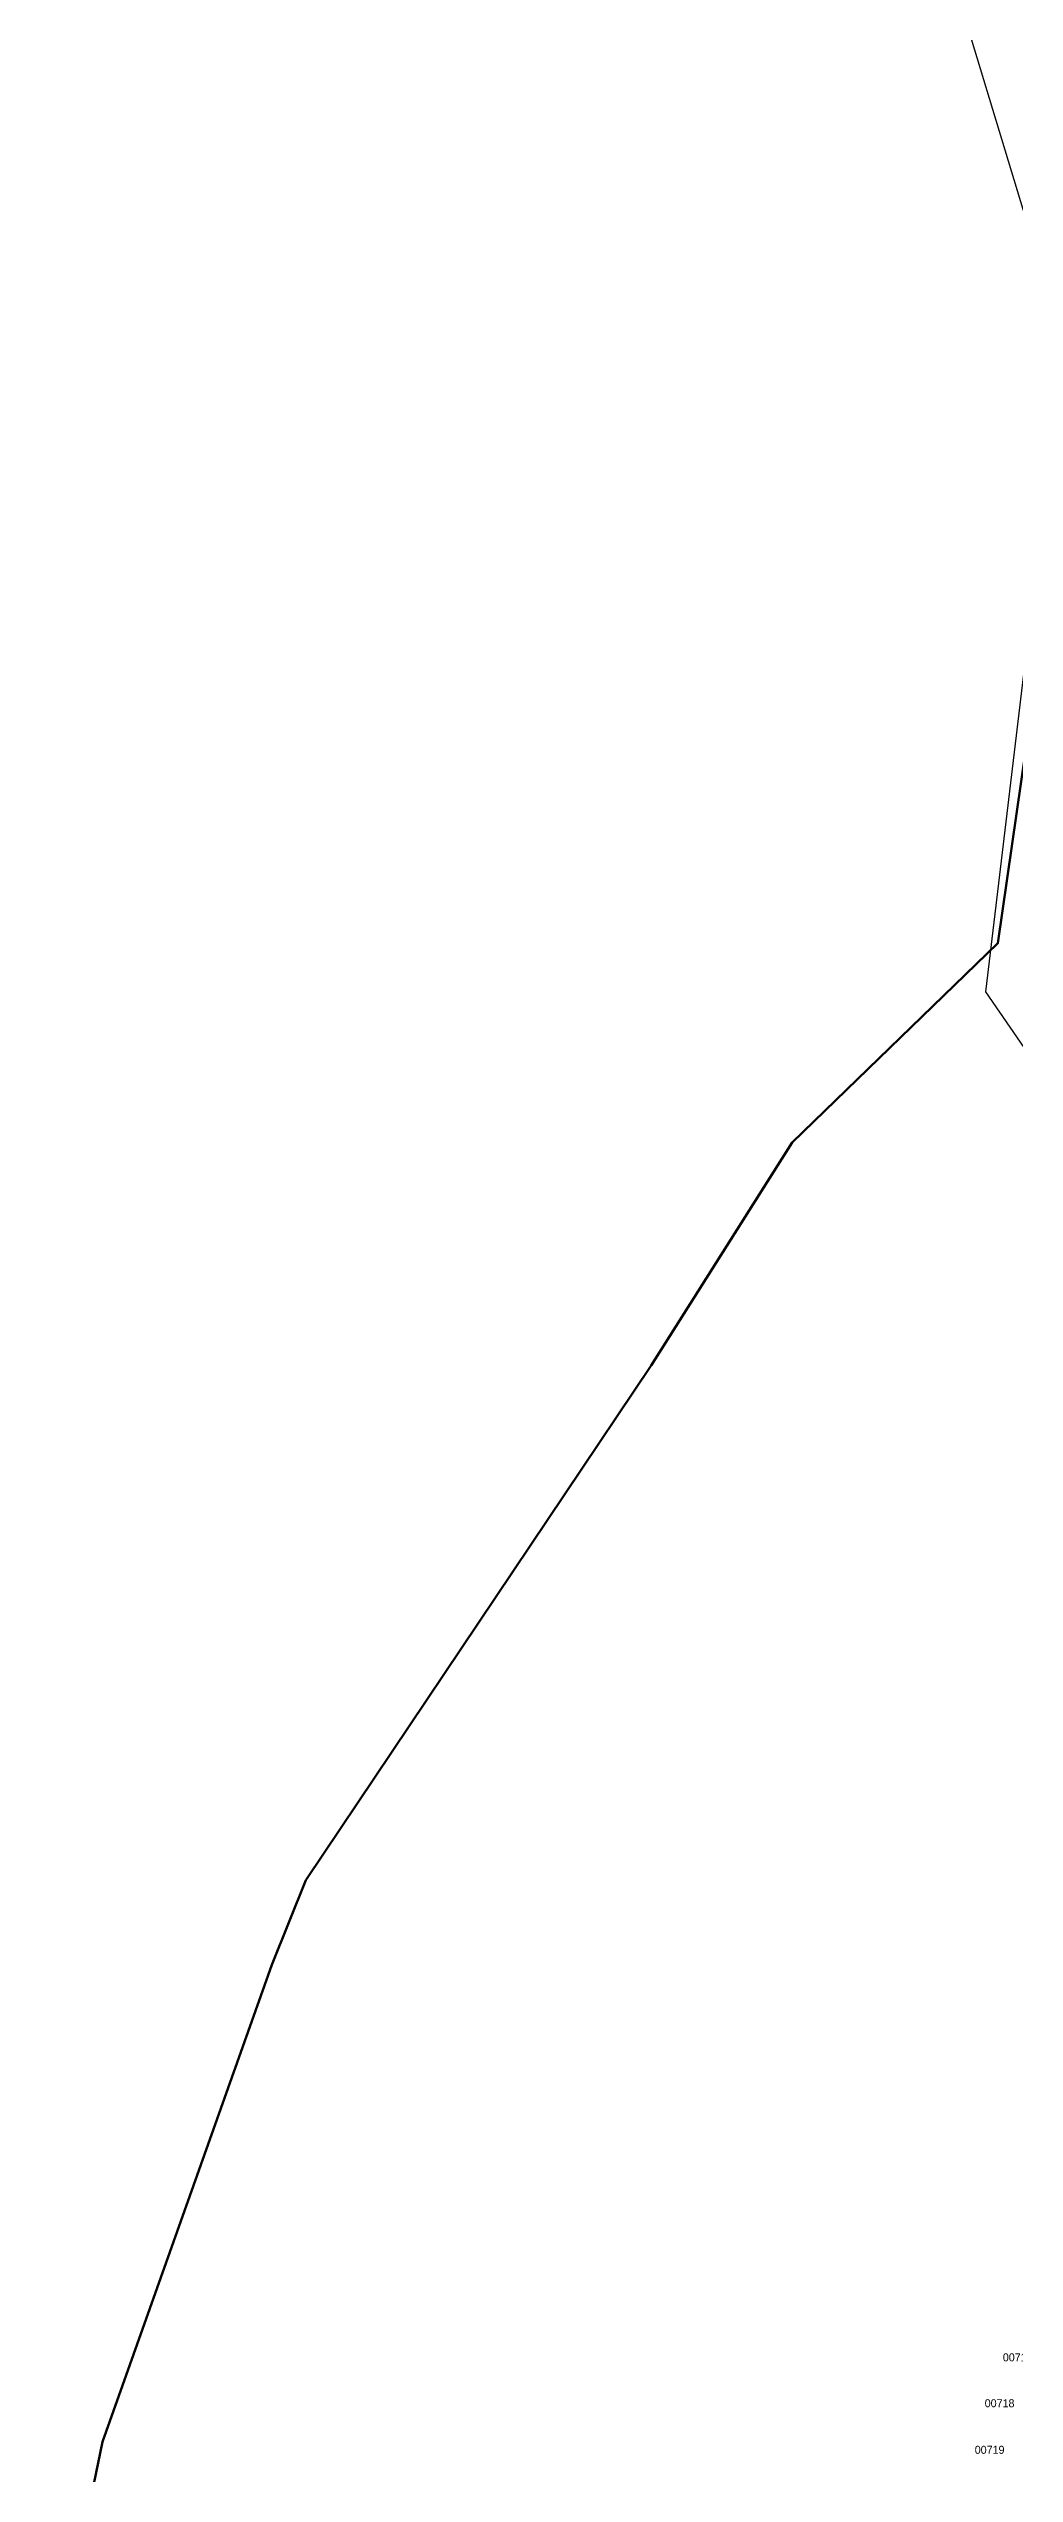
# Model space of a CAD drawing. Header units: metres. Extents: x 245232 to 248406, y 1633796 to 1637634.
# Drawn here: x 245247 to 245428.1, y 1634875.1 to 1635329.7 of the extents above; entities that cross this region are included whole.
import ezdxf
from ezdxf.enums import TextEntityAlignment as Align

# ---------------------------------------------------------------- set-up
doc = ezdxf.new("R2010")
doc.units = ezdxf.units.M
doc.header["$MEASUREMENT"] = 0
doc.layers.add('historique_numero_parcelle', color=7, linetype='Continuous')
doc.layers.add('limites_sections', color=7, linetype='Continuous')
doc.layers.add('Limites_Communes', color=7, linetype='Continuous', lineweight=211, plot=False)
doc.styles.add('Style-FANCY', font='FANCY.shx')

msp = doc.modelspace()

# ---------------------------------------------------------------- linework, layer by layer
at = {"layer": 'Limites_Communes', "color": 210, "lineweight": 80, "flags": 128}
msp.add_lwpolyline([(245247, 1634832), (245257.147, 1634881.008), (245288.897, 1634970.438), (245295.247, 1634986.313), (245359.982, 1635082.842), (245386.44, 1635124.646), (245425, 1635162), (245439, 1635259), (245487, 1635359), (245345, 1635455), (245489.467, 1635678.453), (245540.749, 1635754.695)], dxfattribs=at)
at = {"layer": 'limites_sections', "flags": 128}
msp.add_lwpolyline([(245739.856, 1635105.348), (245440.906, 1635006.628), (245433.772, 1635004.518), (245446.895, 1635117.771), (245422.716, 1635152.914), (245437.268, 1635274.622), (245420.07, 1635331.508), (245369.799, 1635381.779), (245338.384, 1635452.238), (245450.924, 1635384.215), (245811.683, 1635151.209), (245837.018, 1635153.876), (245846.028, 1635139.735), (245836.969, 1635133.715), (245829.305, 1635128.621), (245827.861, 1635127.662), (245821.098, 1635123.168), (245808.478, 1635120.4), (245764.363, 1635110.724), (245739.856, 1635105.348)], close=True, dxfattribs=at)

# ---------------------------------------------------------------- texts
at = {"layer": 'historique_numero_parcelle', "style": 'Style-FANCY'}
for s, p in [('00717', (245428.706, 1634896.864)), ('00718', (245425.31, 1634888.262)), ('00719', (245423.442, 1634879.536))]:
    msp.add_text(s, height=1.5, dxfattribs=at).set_placement(p, align=Align.MIDDLE_CENTER)

doc.saveas('drawing.dxf')
